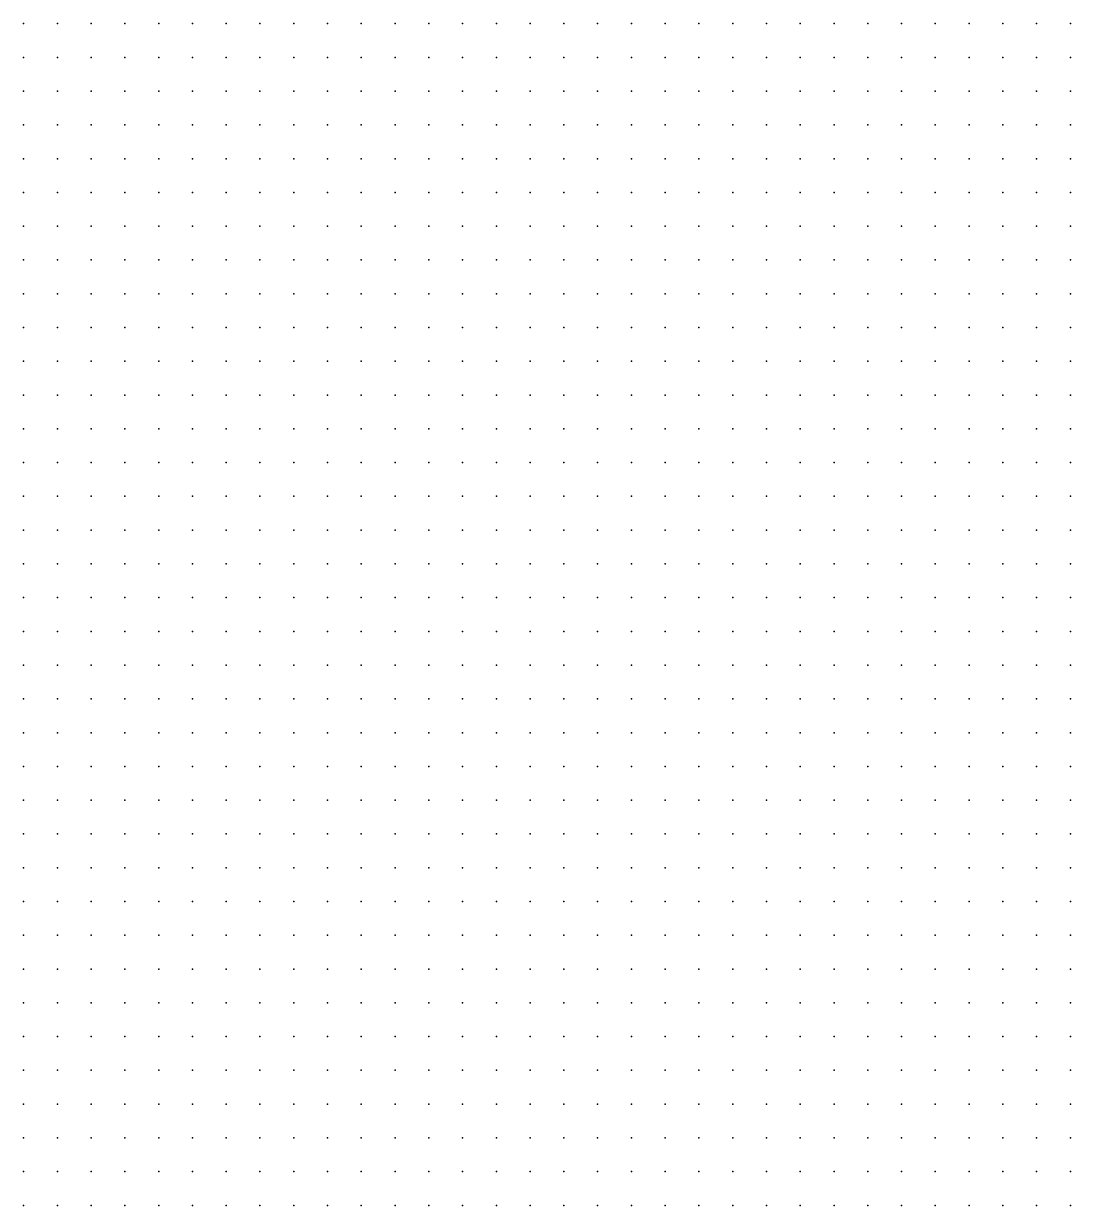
# Model space of a CAD drawing. Header units: metres. Extents: x 287878 to 288137, y 62805 to 63074.
# Drawn here: x 287943 to 287974, y 62876 to 62911 of the extents above; entities that cross this region are included whole.
import ezdxf

# ---------------------------------------------------------------- set-up
doc = ezdxf.new("R2010")
doc.units = ezdxf.units.M
doc.layers.add('SURVEY_INTERP', color=8, linetype='Continuous')

msp = doc.modelspace()

# ---------------------------------------------------------------- linework, layer by layer
at = {"layer": 'SURVEY_INTERP'}
for p in [(287943, 62911, 119.304), (287944, 62911, 119.289), (287945, 62911, 119.274), (287946, 62911, 119.259), (287947, 62911, 119.244), (287948, 62911, 119.228), (287949, 62911, 119.212), (287950, 62911, 119.197), (287951, 62911, 119.181), (287952, 62911, 119.164), (287953, 62911, 119.148), (287954, 62911, 119.132), (287955, 62911, 119.115), (287956, 62911, 119.099), (287957, 62911, 119.082), (287958, 62911, 119.065), (287959, 62911, 119.049), (287960, 62911, 119.032), (287961, 62911, 119.015), (287962, 62911, 118.998), (287963, 62911, 118.981), (287964, 62911, 118.964), (287965, 62911, 118.947), (287966, 62911, 118.929), (287967, 62911, 118.912), (287968, 62911, 118.895), (287969, 62911, 118.878), (287970, 62911, 118.861), (287971, 62911, 118.844), (287972, 62911, 118.828), (287973, 62911, 118.811), (287974, 62911, 118.794), (287943, 62910, 119.272), (287944, 62910, 119.257), (287945, 62910, 119.242), (287946, 62910, 119.226), (287947, 62910, 119.211), (287948, 62910, 119.195), (287949, 62910, 119.18), (287950, 62910, 119.164), (287951, 62910, 119.148), (287952, 62910, 119.132), (287953, 62910, 119.116), (287954, 62910, 119.099), (287955, 62910, 119.083), (287956, 62910, 119.066), (287957, 62910, 119.05), (287958, 62910, 119.033), (287959, 62910, 119.016), (287960, 62910, 119), (287961, 62910, 118.983), (287962, 62910, 118.966), (287963, 62910, 118.949), (287964, 62910, 118.932), (287965, 62910, 118.915), (287966, 62910, 118.898), (287967, 62910, 118.881), (287968, 62910, 118.864), (287969, 62910, 118.847), (287970, 62910, 118.83), (287971, 62910, 118.814), (287972, 62910, 118.797), (287973, 62910, 118.78), (287974, 62910, 118.764), (287943, 62909, 119.239), (287944, 62909, 119.224), (287945, 62909, 119.209), (287946, 62909, 119.194), (287947, 62909, 119.179), (287948, 62909, 119.163), (287949, 62909, 119.147), (287950, 62909, 119.132), (287951, 62909, 119.116), (287952, 62909, 119.1), (287953, 62909, 119.084), (287954, 62909, 119.067), (287955, 62909, 119.051), (287956, 62909, 119.034), (287957, 62909, 119.018), (287958, 62909, 119.001), (287959, 62909, 118.985), (287960, 62909, 118.968), (287961, 62909, 118.951), (287962, 62909, 118.934), (287963, 62909, 118.917), (287964, 62909, 118.901), (287965, 62909, 118.884), (287966, 62909, 118.867), (287967, 62909, 118.85), (287968, 62909, 118.833), (287969, 62909, 118.816), (287970, 62909, 118.8), (287971, 62909, 118.783), (287972, 62909, 118.766), (287973, 62909, 118.75), (287974, 62909, 118.733), (287943, 62908, 119.207), (287944, 62908, 119.192), (287945, 62908, 119.177), (287946, 62908, 119.162), (287947, 62908, 119.147), (287948, 62908, 119.131), (287949, 62908, 119.115), (287950, 62908, 119.1), (287951, 62908, 119.084), (287952, 62908, 119.068), (287953, 62908, 119.052), (287954, 62908, 119.035), (287955, 62908, 119.019), (287956, 62908, 119.003), (287957, 62908, 118.986), (287958, 62908, 118.97), (287959, 62908, 118.953), (287960, 62908, 118.936), (287961, 62908, 118.92), (287962, 62908, 118.903), (287963, 62908, 118.886), (287964, 62908, 118.869), (287965, 62908, 118.853), (287966, 62908, 118.836), (287967, 62908, 118.819), (287968, 62908, 118.802), (287969, 62908, 118.786), (287970, 62908, 118.769), (287971, 62908, 118.753), (287972, 62908, 118.736), (287973, 62908, 118.72), (287974, 62908, 118.703), (287943, 62907, 119.175), (287944, 62907, 119.16), (287945, 62907, 119.145), (287946, 62907, 119.13), (287947, 62907, 119.115), (287948, 62907, 119.099), (287949, 62907, 119.084), (287950, 62907, 119.068), (287951, 62907, 119.052), (287952, 62907, 119.036), (287953, 62907, 119.02), (287954, 62907, 119.004), (287955, 62907, 118.988), (287956, 62907, 118.971), (287957, 62907, 118.955), (287958, 62907, 118.938), (287959, 62907, 118.922), (287960, 62907, 118.905), (287961, 62907, 118.889), (287962, 62907, 118.872), (287963, 62907, 118.855), (287964, 62907, 118.839), (287965, 62907, 118.822), (287966, 62907, 118.805), (287967, 62907, 118.789), (287968, 62907, 118.772), (287969, 62907, 118.755), (287970, 62907, 118.739), (287971, 62907, 118.722), (287972, 62907, 118.706), (287973, 62907, 118.69), (287974, 62907, 118.674), (287943, 62906, 119.144), (287944, 62906, 119.129), (287945, 62906, 119.114), (287946, 62906, 119.099), (287947, 62906, 119.083), (287948, 62906, 119.068), (287949, 62906, 119.052), (287950, 62906, 119.037), (287951, 62906, 119.021), (287952, 62906, 119.005), (287953, 62906, 118.989), (287954, 62906, 118.973), (287955, 62906, 118.957), (287956, 62906, 118.94), (287957, 62906, 118.924), (287958, 62906, 118.907), (287959, 62906, 118.891), (287960, 62906, 118.874), (287961, 62906, 118.858), (287962, 62906, 118.841), (287963, 62906, 118.825), (287964, 62906, 118.808), (287965, 62906, 118.791), (287966, 62906, 118.775), (287967, 62906, 118.758), (287968, 62906, 118.742), (287969, 62906, 118.725), (287970, 62906, 118.709), (287971, 62906, 118.693), (287972, 62906, 118.676), (287973, 62906, 118.66), (287974, 62906, 118.644), (287943, 62905, 119.113), (287944, 62905, 119.098), (287945, 62905, 119.083), (287946, 62905, 119.068), (287947, 62905, 119.052), (287948, 62905, 119.037), (287949, 62905, 119.021), (287950, 62905, 119.006), (287951, 62905, 118.99), (287952, 62905, 118.974), (287953, 62905, 118.958), (287954, 62905, 118.942), (287955, 62905, 118.926), (287956, 62905, 118.909), (287957, 62905, 118.893), (287958, 62905, 118.877), (287959, 62905, 118.86), (287960, 62905, 118.844), (287961, 62905, 118.827), (287962, 62905, 118.811), (287963, 62905, 118.794), (287964, 62905, 118.778), (287965, 62905, 118.761), (287966, 62905, 118.745), (287967, 62905, 118.728), (287968, 62905, 118.712), (287969, 62905, 118.695), (287970, 62905, 118.679), (287971, 62905, 118.663), (287972, 62905, 118.647), (287973, 62905, 118.631), (287974, 62905, 118.615), (287943, 62904, 119.082), (287944, 62904, 119.067), (287945, 62904, 119.052), (287946, 62904, 119.037), (287947, 62904, 119.022), (287948, 62904, 119.006), (287949, 62904, 118.991), (287950, 62904, 118.975), (287951, 62904, 118.959), (287952, 62904, 118.943), (287953, 62904, 118.927), (287954, 62904, 118.911), (287955, 62904, 118.895), (287956, 62904, 118.879), (287957, 62904, 118.863), (287958, 62904, 118.846), (287959, 62904, 118.83), (287960, 62904, 118.814), (287961, 62904, 118.797), (287962, 62904, 118.781), (287963, 62904, 118.764), (287964, 62904, 118.748), (287965, 62904, 118.731), (287966, 62904, 118.715), (287967, 62904, 118.698), (287968, 62904, 118.682), (287969, 62904, 118.666), (287970, 62904, 118.65), (287971, 62904, 118.633), (287972, 62904, 118.617), (287973, 62904, 118.602), (287974, 62904, 118.586), (287943, 62903, 119.051), (287944, 62903, 119.037), (287945, 62903, 119.021), (287946, 62903, 119.006), (287947, 62903, 118.991), (287948, 62903, 118.976), (287949, 62903, 118.96), (287950, 62903, 118.945), (287951, 62903, 118.929), (287952, 62903, 118.913), (287953, 62903, 118.897), (287954, 62903, 118.881), (287955, 62903, 118.865), (287956, 62903, 118.849), (287957, 62903, 118.833), (287958, 62903, 118.816), (287959, 62903, 118.8), (287960, 62903, 118.784), (287961, 62903, 118.767), (287962, 62903, 118.751), (287963, 62903, 118.734), (287964, 62903, 118.718), (287965, 62903, 118.702), (287966, 62903, 118.685), (287967, 62903, 118.669), (287968, 62903, 118.653), (287969, 62903, 118.636), (287970, 62903, 118.62), (287971, 62903, 118.604), (287972, 62903, 118.588), (287973, 62903, 118.573), (287974, 62903, 118.557), (287943, 62902, 119.021), (287944, 62902, 119.006), (287945, 62902, 118.991), (287946, 62902, 118.976), (287947, 62902, 118.961), (287948, 62902, 118.945), (287949, 62902, 118.93), (287950, 62902, 118.914), (287951, 62902, 118.899), (287952, 62902, 118.883), (287953, 62902, 118.867), (287954, 62902, 118.851), (287955, 62902, 118.835), (287956, 62902, 118.819), (287957, 62902, 118.803), (287958, 62902, 118.786), (287959, 62902, 118.77), (287960, 62902, 118.754), (287961, 62902, 118.737), (287962, 62902, 118.721), (287963, 62902, 118.705), (287964, 62902, 118.688), (287965, 62902, 118.672), (287966, 62902, 118.656), (287967, 62902, 118.64), (287968, 62902, 118.623), (287969, 62902, 118.607), (287970, 62902, 118.591), (287971, 62902, 118.575), (287972, 62902, 118.559), (287973, 62902, 118.544), (287974, 62902, 118.528), (287943, 62901, 118.991), (287944, 62901, 118.976), (287945, 62901, 118.961), (287946, 62901, 118.946), (287947, 62901, 118.931), (287948, 62901, 118.916), (287949, 62901, 118.9), (287950, 62901, 118.885), (287951, 62901, 118.869), (287952, 62901, 118.853), (287953, 62901, 118.837), (287954, 62901, 118.821), (287955, 62901, 118.805), (287956, 62901, 118.789), (287957, 62901, 118.773), (287958, 62901, 118.757), (287959, 62901, 118.741), (287960, 62901, 118.724), (287961, 62901, 118.708), (287962, 62901, 118.692), (287963, 62901, 118.675), (287964, 62901, 118.659), (287965, 62901, 118.643), (287966, 62901, 118.627), (287967, 62901, 118.611), (287968, 62901, 118.594), (287969, 62901, 118.578), (287970, 62901, 118.562), (287971, 62901, 118.547), (287972, 62901, 118.531), (287973, 62901, 118.515), (287974, 62901, 118.5), (287943, 62900, 118.962), (287944, 62900, 118.947), (287945, 62900, 118.932), (287946, 62900, 118.917), (287947, 62900, 118.901), (287948, 62900, 118.886), (287949, 62900, 118.871), (287950, 62900, 118.855), (287951, 62900, 118.839), (287952, 62900, 118.824), (287953, 62900, 118.808), (287954, 62900, 118.792), (287955, 62900, 118.776), (287956, 62900, 118.76), (287957, 62900, 118.744), (287958, 62900, 118.727), (287959, 62900, 118.711), (287960, 62900, 118.695), (287961, 62900, 118.679), (287962, 62900, 118.663), (287963, 62900, 118.646), (287964, 62900, 118.63), (287965, 62900, 118.614), (287966, 62900, 118.598), (287967, 62900, 118.582), (287968, 62900, 118.566), (287969, 62900, 118.55), (287970, 62900, 118.534), (287971, 62900, 118.518), (287972, 62900, 118.502), (287973, 62900, 118.487), (287974, 62900, 118.471), (287943, 62899, 118.932), (287944, 62899, 118.917), (287945, 62899, 118.902), (287946, 62899, 118.887), (287947, 62899, 118.872), (287948, 62899, 118.857), (287949, 62899, 118.841), (287950, 62899, 118.826), (287951, 62899, 118.81), (287952, 62899, 118.794), (287953, 62899, 118.778), (287954, 62899, 118.763), (287955, 62899, 118.747), (287956, 62899, 118.731), (287957, 62899, 118.715), (287958, 62899, 118.698), (287959, 62899, 118.682), (287960, 62899, 118.666), (287961, 62899, 118.65), (287962, 62899, 118.634), (287963, 62899, 118.618), (287964, 62899, 118.601), (287965, 62899, 118.585), (287966, 62899, 118.569), (287967, 62899, 118.553), (287968, 62899, 118.537), (287969, 62899, 118.521), (287970, 62899, 118.505), (287971, 62899, 118.49), (287972, 62899, 118.474), (287973, 62899, 118.459), (287974, 62899, 118.443), (287943, 62898, 118.903), (287944, 62898, 118.888), (287945, 62898, 118.873), (287946, 62898, 118.858), (287947, 62898, 118.843), (287948, 62898, 118.828), (287949, 62898, 118.812), (287950, 62898, 118.797), (287951, 62898, 118.781), (287952, 62898, 118.765), (287953, 62898, 118.75), (287954, 62898, 118.734), (287955, 62898, 118.718), (287956, 62898, 118.702), (287957, 62898, 118.686), (287958, 62898, 118.67), (287959, 62898, 118.654), (287960, 62898, 118.637), (287961, 62898, 118.621), (287962, 62898, 118.605), (287963, 62898, 118.589), (287964, 62898, 118.573), (287965, 62898, 118.557), (287966, 62898, 118.541), (287967, 62898, 118.525), (287968, 62898, 118.509), (287969, 62898, 118.493), (287970, 62898, 118.477), (287971, 62898, 118.462), (287972, 62898, 118.446), (287973, 62898, 118.431), (287974, 62898, 118.415), (287943, 62897, 118.875), (287944, 62897, 118.86), (287945, 62897, 118.845), (287946, 62897, 118.83), (287947, 62897, 118.814), (287948, 62897, 118.799), (287949, 62897, 118.783), (287950, 62897, 118.768), (287951, 62897, 118.752), (287952, 62897, 118.737), (287953, 62897, 118.721), (287954, 62897, 118.705), (287955, 62897, 118.689), (287956, 62897, 118.673), (287957, 62897, 118.657), (287958, 62897, 118.641), (287959, 62897, 118.625), (287960, 62897, 118.609), (287961, 62897, 118.593), (287962, 62897, 118.577), (287963, 62897, 118.561), (287964, 62897, 118.545), (287965, 62897, 118.529), (287966, 62897, 118.513), (287967, 62897, 118.497), (287968, 62897, 118.481), (287969, 62897, 118.465), (287970, 62897, 118.449), (287971, 62897, 118.434), (287972, 62897, 118.418), (287973, 62897, 118.403), (287974, 62897, 118.388), (287943, 62896, 118.846), (287944, 62896, 118.831), (287945, 62896, 118.816), (287946, 62896, 118.801), (287947, 62896, 118.786), (287948, 62896, 118.77), (287949, 62896, 118.755), (287950, 62896, 118.739), (287951, 62896, 118.724), (287952, 62896, 118.708), (287953, 62896, 118.692), (287954, 62896, 118.677), (287955, 62896, 118.661), (287956, 62896, 118.645), (287957, 62896, 118.629), (287958, 62896, 118.613), (287959, 62896, 118.597), (287960, 62896, 118.581), (287961, 62896, 118.565), (287962, 62896, 118.549), (287963, 62896, 118.532), (287964, 62896, 118.516), (287965, 62896, 118.5), (287966, 62896, 118.485), (287967, 62896, 118.469), (287968, 62896, 118.453), (287969, 62896, 118.437), (287970, 62896, 118.421), (287971, 62896, 118.406), (287972, 62896, 118.39), (287973, 62896, 118.375), (287974, 62896, 118.36), (287943, 62895, 118.818), (287944, 62895, 118.803), (287945, 62895, 118.788), (287946, 62895, 118.773), (287947, 62895, 118.758), (287948, 62895, 118.742), (287949, 62895, 118.727), (287950, 62895, 118.711), (287951, 62895, 118.696), (287952, 62895, 118.68), (287953, 62895, 118.664), (287954, 62895, 118.648), (287955, 62895, 118.633), (287956, 62895, 118.617), (287957, 62895, 118.601), (287958, 62895, 118.585), (287959, 62895, 118.569), (287960, 62895, 118.553), (287961, 62895, 118.537), (287962, 62895, 118.521), (287963, 62895, 118.505), (287964, 62895, 118.489), (287965, 62895, 118.473), (287966, 62895, 118.457), (287967, 62895, 118.441), (287968, 62895, 118.425), (287969, 62895, 118.409), (287970, 62895, 118.394), (287971, 62895, 118.378), (287972, 62895, 118.363), (287973, 62895, 118.348), (287974, 62895, 118.333), (287943, 62894, 118.79), (287944, 62894, 118.775), (287945, 62894, 118.76), (287946, 62894, 118.745), (287947, 62894, 118.73), (287948, 62894, 118.714), (287949, 62894, 118.699), (287950, 62894, 118.683), (287951, 62894, 118.668), (287952, 62894, 118.652), (287953, 62894, 118.636), (287954, 62894, 118.621), (287955, 62894, 118.605), (287956, 62894, 118.589), (287957, 62894, 118.573), (287958, 62894, 118.557), (287959, 62894, 118.541), (287960, 62894, 118.525), (287961, 62894, 118.509), (287962, 62894, 118.493), (287963, 62894, 118.477), (287964, 62894, 118.461), (287965, 62894, 118.445), (287966, 62894, 118.429), (287967, 62894, 118.413), (287968, 62894, 118.398), (287969, 62894, 118.382), (287970, 62894, 118.366), (287971, 62894, 118.351), (287972, 62894, 118.336), (287973, 62894, 118.32), (287974, 62894, 118.305), (287943, 62893, 118.762), (287944, 62893, 118.747), (287945, 62893, 118.732), (287946, 62893, 118.717), (287947, 62893, 118.702), (287948, 62893, 118.687), (287949, 62893, 118.671), (287950, 62893, 118.656), (287951, 62893, 118.64), (287952, 62893, 118.624), (287953, 62893, 118.609), (287954, 62893, 118.593), (287955, 62893, 118.577), (287956, 62893, 118.561), (287957, 62893, 118.545), (287958, 62893, 118.529), (287959, 62893, 118.513), (287960, 62893, 118.497), (287961, 62893, 118.481), (287962, 62893, 118.465), (287963, 62893, 118.449), (287964, 62893, 118.433), (287965, 62893, 118.418), (287966, 62893, 118.402), (287967, 62893, 118.386), (287968, 62893, 118.37), (287969, 62893, 118.355), (287970, 62893, 118.339), (287971, 62893, 118.324), (287972, 62893, 118.308), (287973, 62893, 118.293), (287974, 62893, 118.278), (287943, 62892, 118.735), (287944, 62892, 118.72), (287945, 62892, 118.705), (287946, 62892, 118.69), (287947, 62892, 118.675), (287948, 62892, 118.659), (287949, 62892, 118.644), (287950, 62892, 118.628), (287951, 62892, 118.613), (287952, 62892, 118.597), (287953, 62892, 118.581), (287954, 62892, 118.565), (287955, 62892, 118.55), (287956, 62892, 118.534), (287957, 62892, 118.518), (287958, 62892, 118.502), (287959, 62892, 118.486), (287960, 62892, 118.47), (287961, 62892, 118.454), (287962, 62892, 118.438), (287963, 62892, 118.422), (287964, 62892, 118.406), (287965, 62892, 118.39), (287966, 62892, 118.375), (287967, 62892, 118.359), (287968, 62892, 118.343), (287969, 62892, 118.328), (287970, 62892, 118.312), (287971, 62892, 118.297), (287972, 62892, 118.281), (287973, 62892, 118.266), (287974, 62892, 118.251), (287943, 62891, 118.708), (287944, 62891, 118.693), (287945, 62891, 118.678), (287946, 62891, 118.663), (287947, 62891, 118.647), (287948, 62891, 118.632), (287949, 62891, 118.617), (287950, 62891, 118.601), (287951, 62891, 118.585), (287952, 62891, 118.57), (287953, 62891, 118.554), (287954, 62891, 118.538), (287955, 62891, 118.522), (287956, 62891, 118.507), (287957, 62891, 118.491), (287958, 62891, 118.475), (287959, 62891, 118.459), (287960, 62891, 118.443), (287961, 62891, 118.427), (287962, 62891, 118.411), (287963, 62891, 118.395), (287964, 62891, 118.379), (287965, 62891, 118.363), (287966, 62891, 118.348), (287967, 62891, 118.332), (287968, 62891, 118.316), (287969, 62891, 118.301), (287970, 62891, 118.285), (287971, 62891, 118.27), (287972, 62891, 118.255), (287973, 62891, 118.239), (287974, 62891, 118.224), (287943, 62890, 118.681), (287944, 62890, 118.666), (287945, 62890, 118.651), (287946, 62890, 118.636), (287947, 62890, 118.62), (287948, 62890, 118.605), (287949, 62890, 118.59), (287950, 62890, 118.574), (287951, 62890, 118.559), (287952, 62890, 118.543), (287953, 62890, 118.527), (287954, 62890, 118.511), (287955, 62890, 118.496), (287956, 62890, 118.48), (287957, 62890, 118.464), (287958, 62890, 118.448), (287959, 62890, 118.432), (287960, 62890, 118.416), (287961, 62890, 118.4), (287962, 62890, 118.384), (287963, 62890, 118.368), (287964, 62890, 118.352), (287965, 62890, 118.337), (287966, 62890, 118.321), (287967, 62890, 118.305), (287968, 62890, 118.289), (287969, 62890, 118.274), (287970, 62890, 118.258), (287971, 62890, 118.243), (287972, 62890, 118.228), (287973, 62890, 118.213), (287974, 62890, 118.198), (287943, 62889, 118.654), (287944, 62889, 118.639), (287945, 62889, 118.624), (287946, 62889, 118.609), (287947, 62889, 118.594), (287948, 62889, 118.578), (287949, 62889, 118.563), (287950, 62889, 118.547), (287951, 62889, 118.532), (287952, 62889, 118.516), (287953, 62889, 118.5), (287954, 62889, 118.485), (287955, 62889, 118.469), (287956, 62889, 118.453), (287957, 62889, 118.437), (287958, 62889, 118.421), (287959, 62889, 118.405), (287960, 62889, 118.389), (287961, 62889, 118.373), (287962, 62889, 118.357), (287963, 62889, 118.342), (287964, 62889, 118.326), (287965, 62889, 118.31), (287966, 62889, 118.294), (287967, 62889, 118.278), (287968, 62889, 118.263), (287969, 62889, 118.247), (287970, 62889, 118.232), (287971, 62889, 118.217), (287972, 62889, 118.201), (287973, 62889, 118.186), (287974, 62889, 118.171), (287943, 62888, 118.628), (287944, 62888, 118.613), (287945, 62888, 118.598), (287946, 62888, 118.583), (287947, 62888, 118.567), (287948, 62888, 118.552), (287949, 62888, 118.537), (287950, 62888, 118.521), (287951, 62888, 118.505), (287952, 62888, 118.49), (287953, 62888, 118.474), (287954, 62888, 118.458), (287955, 62888, 118.442), (287956, 62888, 118.427), (287957, 62888, 118.411), (287958, 62888, 118.395), (287959, 62888, 118.379), (287960, 62888, 118.363), (287961, 62888, 118.347), (287962, 62888, 118.331), (287963, 62888, 118.315), (287964, 62888, 118.299), (287965, 62888, 118.283), (287966, 62888, 118.268), (287967, 62888, 118.252), (287968, 62888, 118.236), (287969, 62888, 118.221), (287970, 62888, 118.205), (287971, 62888, 118.19), (287972, 62888, 118.175), (287973, 62888, 118.16), (287974, 62888, 118.145), (287943, 62887, 118.602), (287944, 62887, 118.587), (287945, 62887, 118.572), (287946, 62887, 118.557), (287947, 62887, 118.541), (287948, 62887, 118.526), (287949, 62887, 118.51), (287950, 62887, 118.495), (287951, 62887, 118.479), (287952, 62887, 118.463), (287953, 62887, 118.448), (287954, 62887, 118.432), (287955, 62887, 118.416), (287956, 62887, 118.4), (287957, 62887, 118.384), (287958, 62887, 118.368), (287959, 62887, 118.353), (287960, 62887, 118.337), (287961, 62887, 118.321), (287962, 62887, 118.305), (287963, 62887, 118.289), (287964, 62887, 118.273), (287965, 62887, 118.257), (287966, 62887, 118.241), (287967, 62887, 118.226), (287968, 62887, 118.21), (287969, 62887, 118.195), (287970, 62887, 118.179), (287971, 62887, 118.164), (287972, 62887, 118.149), (287973, 62887, 118.134), (287974, 62887, 118.119), (287943, 62886, 118.576), (287944, 62886, 118.561), (287945, 62886, 118.546), (287946, 62886, 118.531), (287947, 62886, 118.515), (287948, 62886, 118.5), (287949, 62886, 118.484), (287950, 62886, 118.469), (287951, 62886, 118.453), (287952, 62886, 118.438), (287953, 62886, 118.422), (287954, 62886, 118.406), (287955, 62886, 118.39), (287956, 62886, 118.374), (287957, 62886, 118.358), (287958, 62886, 118.342), (287959, 62886, 118.327), (287960, 62886, 118.311), (287961, 62886, 118.295), (287962, 62886, 118.279), (287963, 62886, 118.263), (287964, 62886, 118.247), (287965, 62886, 118.231), (287966, 62886, 118.215), (287967, 62886, 118.2), (287968, 62886, 118.184), (287969, 62886, 118.169), (287970, 62886, 118.153), (287971, 62886, 118.138), (287972, 62886, 118.123), (287973, 62886, 118.108), (287974, 62886, 118.093), (287943, 62885, 118.55), (287944, 62885, 118.535), (287945, 62885, 118.52), (287946, 62885, 118.505), (287947, 62885, 118.49), (287948, 62885, 118.474), (287949, 62885, 118.459), (287950, 62885, 118.443), (287951, 62885, 118.427), (287952, 62885, 118.412), (287953, 62885, 118.396), (287954, 62885, 118.38), (287955, 62885, 118.364), (287956, 62885, 118.348), (287957, 62885, 118.333), (287958, 62885, 118.317), (287959, 62885, 118.301), (287960, 62885, 118.285), (287961, 62885, 118.269), (287962, 62885, 118.253), (287963, 62885, 118.237), (287964, 62885, 118.221), (287965, 62885, 118.205), (287966, 62885, 118.19), (287967, 62885, 118.174), (287968, 62885, 118.158), (287969, 62885, 118.143), (287970, 62885, 118.127), (287971, 62885, 118.112), (287972, 62885, 118.097), (287973, 62885, 118.082), (287974, 62885, 118.067), (287943, 62884, 118.525), (287944, 62884, 118.51), (287945, 62884, 118.495), (287946, 62884, 118.479), (287947, 62884, 118.464), (287948, 62884, 118.449), (287949, 62884, 118.433), (287950, 62884, 118.418), (287951, 62884, 118.402), (287952, 62884, 118.386), (287953, 62884, 118.37), (287954, 62884, 118.355), (287955, 62884, 118.339), (287956, 62884, 118.323), (287957, 62884, 118.307), (287958, 62884, 118.291), (287959, 62884, 118.275), (287960, 62884, 118.259), (287961, 62884, 118.243), (287962, 62884, 118.227), (287963, 62884, 118.211), (287964, 62884, 118.195), (287965, 62884, 118.18), (287966, 62884, 118.164), (287967, 62884, 118.148), (287968, 62884, 118.132), (287969, 62884, 118.117), (287970, 62884, 118.101), (287971, 62884, 118.086), (287972, 62884, 118.071), (287973, 62884, 118.056), (287974, 62884, 118.041), (287943, 62883, 118.5), (287944, 62883, 118.485), (287945, 62883, 118.47), (287946, 62883, 118.454), (287947, 62883, 118.439), (287948, 62883, 118.423), (287949, 62883, 118.408), (287950, 62883, 118.392), (287951, 62883, 118.377), (287952, 62883, 118.361), (287953, 62883, 118.345), (287954, 62883, 118.329), (287955, 62883, 118.313), (287956, 62883, 118.297), (287957, 62883, 118.282), (287958, 62883, 118.266), (287959, 62883, 118.25), (287960, 62883, 118.234), (287961, 62883, 118.218), (287962, 62883, 118.202), (287963, 62883, 118.186), (287964, 62883, 118.17), (287965, 62883, 118.154), (287966, 62883, 118.138), (287967, 62883, 118.123), (287968, 62883, 118.107), (287969, 62883, 118.091), (287970, 62883, 118.076), (287971, 62883, 118.061), (287972, 62883, 118.045), (287973, 62883, 118.03), (287974, 62883, 118.015), (287943, 62882, 118.475), (287944, 62882, 118.46), (287945, 62882, 118.445), (287946, 62882, 118.429), (287947, 62882, 118.414), (287948, 62882, 118.398), (287949, 62882, 118.383), (287950, 62882, 118.367), (287951, 62882, 118.352), (287952, 62882, 118.336), (287953, 62882, 118.32), (287954, 62882, 118.304), (287955, 62882, 118.288), (287956, 62882, 118.272), (287957, 62882, 118.256), (287958, 62882, 118.24), (287959, 62882, 118.224), (287960, 62882, 118.208), (287961, 62882, 118.192), (287962, 62882, 118.176), (287963, 62882, 118.161), (287964, 62882, 118.145), (287965, 62882, 118.129), (287966, 62882, 118.113), (287967, 62882, 118.097), (287968, 62882, 118.082), (287969, 62882, 118.066), (287970, 62882, 118.05), (287971, 62882, 118.035), (287972, 62882, 118.02), (287973, 62882, 118.005), (287974, 62882, 117.99), (287943, 62881, 118.45), (287944, 62881, 118.435), (287945, 62881, 118.42), (287946, 62881, 118.405), (287947, 62881, 118.389), (287948, 62881, 118.374), (287949, 62881, 118.358), (287950, 62881, 118.342), (287951, 62881, 118.327), (287952, 62881, 118.311), (287953, 62881, 118.295), (287954, 62881, 118.279), (287955, 62881, 118.263), (287956, 62881, 118.247), (287957, 62881, 118.231), (287958, 62881, 118.215), (287959, 62881, 118.199), (287960, 62881, 118.183), (287961, 62881, 118.167), (287962, 62881, 118.151), (287963, 62881, 118.135), (287964, 62881, 118.119), (287965, 62881, 118.104), (287966, 62881, 118.088), (287967, 62881, 118.072), (287968, 62881, 118.056), (287969, 62881, 118.041), (287970, 62881, 118.025), (287971, 62881, 118.01), (287972, 62881, 117.994), (287973, 62881, 117.979), (287974, 62881, 117.964), (287943, 62880, 118.426), (287944, 62880, 118.411), (287945, 62880, 118.395), (287946, 62880, 118.38), (287947, 62880, 118.365), (287948, 62880, 118.349), (287949, 62880, 118.333), (287950, 62880, 118.318), (287951, 62880, 118.302), (287952, 62880, 118.286), (287953, 62880, 118.27), (287954, 62880, 118.255), (287955, 62880, 118.239), (287956, 62880, 118.223), (287957, 62880, 118.207), (287958, 62880, 118.191), (287959, 62880, 118.175), (287960, 62880, 118.159), (287961, 62880, 118.143), (287962, 62880, 118.126), (287963, 62880, 118.111), (287964, 62880, 118.095), (287965, 62880, 118.079), (287966, 62880, 118.063), (287967, 62880, 118.047), (287968, 62880, 118.031), (287969, 62880, 118.016), (287970, 62880, 118), (287971, 62880, 117.985), (287972, 62880, 117.969), (287973, 62880, 117.954), (287974, 62880, 117.939), (287943, 62879, 118.402), (287944, 62879, 118.386), (287945, 62879, 118.371), (287946, 62879, 118.356), (287947, 62879, 118.34), (287948, 62879, 118.325), (287949, 62879, 118.309), (287950, 62879, 118.293), (287951, 62879, 118.278), (287952, 62879, 118.262), (287953, 62879, 118.246), (287954, 62879, 118.23), (287955, 62879, 118.214), (287956, 62879, 118.198), (287957, 62879, 118.182), (287958, 62879, 118.166), (287959, 62879, 118.15), (287960, 62879, 118.134), (287961, 62879, 118.118), (287962, 62879, 118.102), (287963, 62879, 118.086), (287964, 62879, 118.07), (287965, 62879, 118.054), (287966, 62879, 118.038), (287967, 62879, 118.022), (287968, 62879, 118.006), (287969, 62879, 117.991), (287970, 62879, 117.975), (287971, 62879, 117.959), (287972, 62879, 117.944), (287973, 62879, 117.929), (287974, 62879, 117.914), (287943, 62878, 118.378), (287944, 62878, 118.363), (287945, 62878, 118.347), (287946, 62878, 118.332), (287947, 62878, 118.316), (287948, 62878, 118.301), (287949, 62878, 118.285), (287950, 62878, 118.269), (287951, 62878, 118.253), (287952, 62878, 118.238), (287953, 62878, 118.222), (287954, 62878, 118.206), (287955, 62878, 118.19), (287956, 62878, 118.174), (287957, 62878, 118.158), (287958, 62878, 118.142), (287959, 62878, 118.126), (287960, 62878, 118.109), (287961, 62878, 118.093), (287962, 62878, 118.077), (287963, 62878, 118.061), (287964, 62878, 118.045), (287965, 62878, 118.029), (287966, 62878, 118.013), (287967, 62878, 117.997), (287968, 62878, 117.982), (287969, 62878, 117.966), (287970, 62878, 117.95), (287971, 62878, 117.935), (287972, 62878, 117.919), (287973, 62878, 117.904), (287974, 62878, 117.889), (287943, 62877, 118.354), (287944, 62877, 118.339), (287945, 62877, 118.323), (287946, 62877, 118.308), (287947, 62877, 118.292), (287948, 62877, 118.277), (287949, 62877, 118.261), (287950, 62877, 118.245), (287951, 62877, 118.229), (287952, 62877, 118.214), (287953, 62877, 118.198), (287954, 62877, 118.182), (287955, 62877, 118.166), (287956, 62877, 118.15), (287957, 62877, 118.134), (287958, 62877, 118.117), (287959, 62877, 118.101), (287960, 62877, 118.085), (287961, 62877, 118.069), (287962, 62877, 118.053), (287963, 62877, 118.037), (287964, 62877, 118.021), (287965, 62877, 118.005), (287966, 62877, 117.989), (287967, 62877, 117.973), (287968, 62877, 117.957), (287969, 62877, 117.941), (287970, 62877, 117.925), (287971, 62877, 117.91), (287972, 62877, 117.894), (287973, 62877, 117.879), (287974, 62877, 117.864), (287943, 62876, 118.33), (287944, 62876, 118.315), (287945, 62876, 118.3), (287946, 62876, 118.284), (287947, 62876, 118.269), (287948, 62876, 118.253), (287949, 62876, 118.237), (287950, 62876, 118.222), (287951, 62876, 118.206), (287952, 62876, 118.19), (287953, 62876, 118.174), (287954, 62876, 118.158), (287955, 62876, 118.142), (287956, 62876, 118.126), (287957, 62876, 118.11), (287958, 62876, 118.093), (287959, 62876, 118.077), (287960, 62876, 118.061), (287961, 62876, 118.045), (287962, 62876, 118.029), (287963, 62876, 118.013), (287964, 62876, 117.996), (287965, 62876, 117.98), (287966, 62876, 117.964), (287967, 62876, 117.948), (287968, 62876, 117.932), (287969, 62876, 117.917), (287970, 62876, 117.901), (287971, 62876, 117.885), (287972, 62876, 117.87), (287973, 62876, 117.854), (287974, 62876, 117.839)]:
    msp.add_point(p, dxfattribs=at)

doc.saveas('drawing.dxf')
